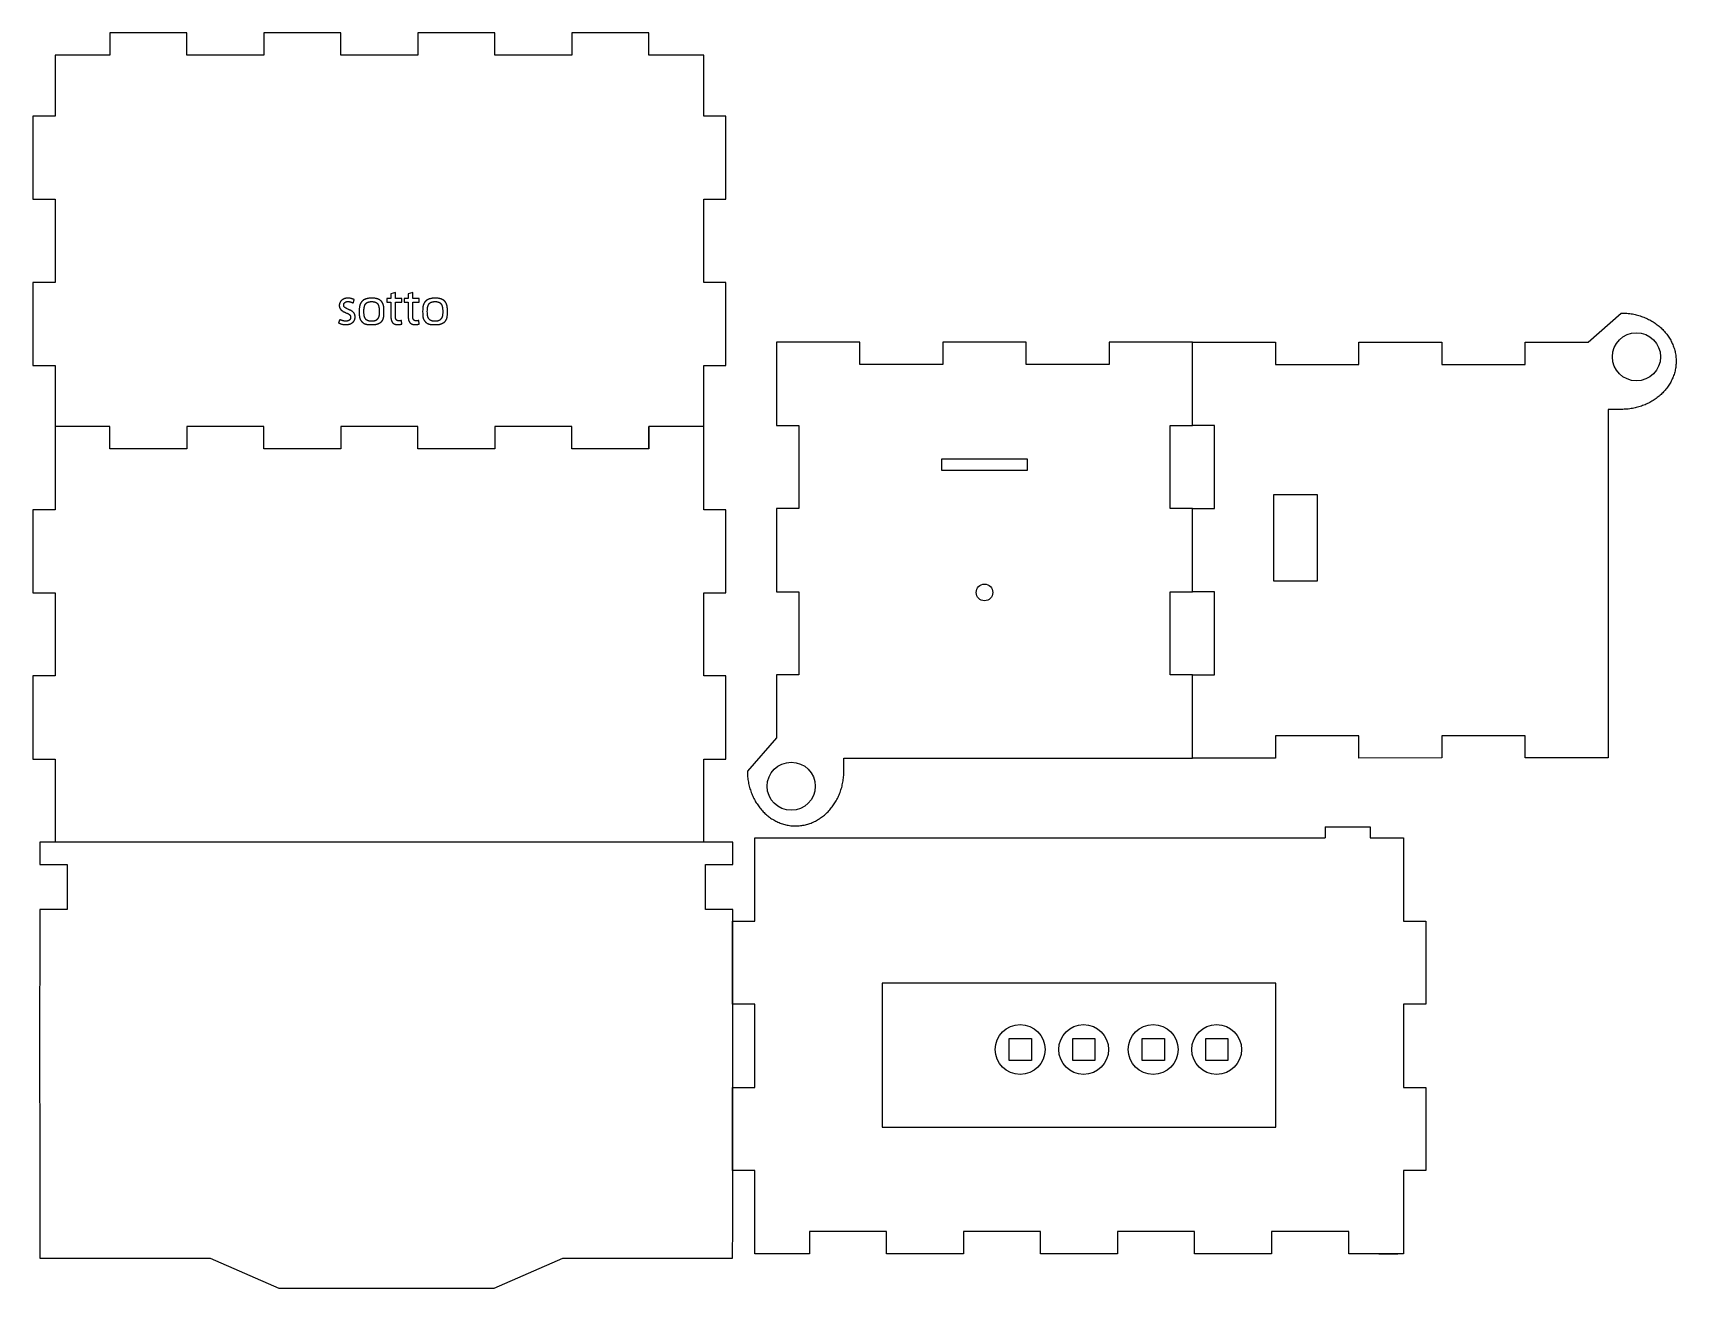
# Model space of a CAD drawing. Extents: x -44 to 253, y 98 to 325.
import ezdxf

# ---------------------------------------------------------------- set-up
doc = ezdxf.new("R2010")
doc.units = 0
for name, color, linetype in [('DEFAULT', 7, 'CONTINUOUS'), ('INCISIONE', 7, 'CONTINUOUS'), ('TAGLI', 236, 'CONTINUOUS')]:
    doc.layers.add(name, color=color, linetype=linetype)

msp = doc.modelspace()

# ---------------------------------------------------------------- linework, layer by layer
at = {"layer": 'DEFAULT'}
msp.add_lwpolyline([(109.39, 153.41), (109.39, 127.41), (180.39, 127.41), (180.39, 153.41)], close=True, dxfattribs=at)
at = {"layer": 'INCISIONE'}
for points in [[(11.32, 272.5), (11.35, 272.48), (11.38, 272.47), (11.42, 272.45), (11.45, 272.43), (11.48, 272.42), (11.52, 272.4), (11.59, 272.37), (11.66, 272.34), (11.74, 272.32), (11.82, 272.29), (11.9, 272.27), (11.98, 272.25), (12.07, 272.23), (12.15, 272.22), (12.24, 272.2), (12.33, 272.19), (12.42, 272.19), (12.51, 272.18), (12.61, 272.18), (12.71, 272.18), (12.8, 272.19), (12.85, 272.19), (12.9, 272.2), (12.94, 272.2), (12.99, 272.21), (13.03, 272.21), (13.08, 272.22), (13.12, 272.23), (13.16, 272.24), (13.2, 272.25), (13.24, 272.26), (13.28, 272.27), (13.32, 272.28), (13.36, 272.29), (13.4, 272.31), (13.44, 272.32), (13.47, 272.34), (13.51, 272.35), (13.55, 272.37), (13.58, 272.39), (13.61, 272.4), (13.65, 272.42), (13.68, 272.44), (13.71, 272.46), (13.74, 272.48), (13.77, 272.5), (13.8, 272.52), (13.83, 272.54), (13.86, 272.57), (13.88, 272.59), (13.91, 272.61), (13.94, 272.64), (13.96, 272.66), (13.98, 272.69), (14.01, 272.71), (14.03, 272.74), (14.05, 272.77), (14.07, 272.79), (14.09, 272.82), (14.11, 272.85), (14.13, 272.88), (14.15, 272.91), (14.16, 272.94), (14.18, 272.97), (14.19, 273), (14.21, 273.03), (14.22, 273.07), (14.23, 273.1), (14.24, 273.13), (14.25, 273.16), (14.26, 273.2), (14.27, 273.23), (14.28, 273.27), (14.29, 273.3), (14.29, 273.34), (14.3, 273.37), (14.3, 273.41), (14.3, 273.45), (14.31, 273.48), (14.31, 273.52), (14.31, 273.56), (14.31, 273.59), (14.31, 273.62), (14.3, 273.65), (14.3, 273.68), (14.3, 273.71), (14.3, 273.74), (14.29, 273.77), (14.29, 273.8), (14.28, 273.83), (14.28, 273.86), (14.27, 273.89), (14.26, 273.91), (14.26, 273.94), (14.25, 273.97), (14.24, 273.99), (14.23, 274.02), (14.22, 274.05), (14.21, 274.07), (14.2, 274.1), (14.19, 274.12), (14.18, 274.14), (14.16, 274.17), (14.15, 274.19), (14.13, 274.21), (14.12, 274.24), (14.11, 274.26), (14.09, 274.28), (14.07, 274.3), (14.06, 274.33), (14.04, 274.35), (14.02, 274.37), (14, 274.39), (13.98, 274.41), (13.96, 274.43), (13.94, 274.45), (13.92, 274.47), (13.9, 274.49), (13.88, 274.51), (13.86, 274.53), (13.83, 274.55), (13.81, 274.57), (13.78, 274.58), (13.73, 274.62), (13.68, 274.65), (13.63, 274.69), (13.57, 274.72), (13.51, 274.75), (13.45, 274.78), (13.38, 274.81), (13.32, 274.84), (13.25, 274.87), (13.18, 274.9), (13.11, 274.93), (12.9, 275.02), (12.81, 275.06), (12.72, 275.1), (12.68, 275.12), (12.64, 275.14), (12.61, 275.16), (12.57, 275.18), (12.54, 275.2), (12.51, 275.22), (12.5, 275.24), (12.48, 275.25), (12.47, 275.26), (12.46, 275.27), (12.44, 275.28), (12.43, 275.29), (12.42, 275.3), (12.41, 275.31), (12.39, 275.33), (12.38, 275.34), (12.37, 275.35), (12.36, 275.36), (12.35, 275.37), (12.34, 275.39), (12.34, 275.4), (12.33, 275.41), (12.32, 275.42), (12.31, 275.44), (12.31, 275.45), (12.3, 275.46), (12.29, 275.48), (12.29, 275.49), (12.28, 275.51), (12.28, 275.52), (12.27, 275.54), (12.27, 275.55), (12.26, 275.57), (12.26, 275.58), (12.26, 275.6), (12.26, 275.61), (12.25, 275.63), (12.25, 275.64), (12.25, 275.66), (12.25, 275.68), (12.25, 275.7), (12.25, 275.71), (12.25, 275.73), (12.25, 275.75), (12.25, 275.76), (12.25, 275.78), (12.25, 275.79), (12.26, 275.81), (12.26, 275.82), (12.26, 275.84), (12.26, 275.85), (12.27, 275.87), (12.27, 275.88), (12.28, 275.9), (12.28, 275.91), (12.29, 275.93), (12.29, 275.94), (12.3, 275.95), (12.3, 275.97), (12.31, 275.98), (12.32, 276), (12.32, 276.01), (12.33, 276.02), (12.34, 276.03), (12.35, 276.05), (12.36, 276.06), (12.37, 276.07), (12.38, 276.08), (12.39, 276.1), (12.4, 276.11), (12.41, 276.12), (12.42, 276.13), (12.43, 276.14), (12.44, 276.15), (12.45, 276.16), (12.47, 276.17), (12.48, 276.18), (12.49, 276.19), (12.51, 276.2), (12.52, 276.21), (12.53, 276.22), (12.55, 276.23), (12.56, 276.24), (12.58, 276.25), (12.6, 276.25), (12.61, 276.26), (12.63, 276.27), (12.64, 276.27), (12.66, 276.28), (12.68, 276.29), (12.7, 276.29), (12.71, 276.3), (12.73, 276.3), (12.75, 276.31), (12.77, 276.31), (12.79, 276.32), (12.81, 276.32), (12.83, 276.32), (12.85, 276.33), (12.87, 276.33), (12.89, 276.33), (12.91, 276.33), (12.94, 276.34), (12.96, 276.34), (12.98, 276.34), (13, 276.34), (13.04, 276.34), (13.08, 276.34), (13.12, 276.33), (13.16, 276.33), (13.2, 276.33), (13.23, 276.32), (13.27, 276.32), (13.3, 276.31), (13.34, 276.3), (13.37, 276.3), (13.41, 276.29), (13.44, 276.28), (13.47, 276.27), (13.5, 276.26), (13.53, 276.25), (13.56, 276.24), (13.62, 276.22), (13.68, 276.2), (13.73, 276.18), (13.78, 276.15), (13.82, 276.13), (13.86, 276.11), (13.9, 276.08), (13.94, 276.06), (14.14, 276.67), (14.11, 276.68), (14.09, 276.7), (14.06, 276.71), (14.04, 276.73), (14.01, 276.74), (13.98, 276.75), (13.95, 276.77), (13.92, 276.78), (13.89, 276.79), (13.86, 276.8), (13.83, 276.82), (13.8, 276.83), (13.73, 276.85), (13.66, 276.87), (13.59, 276.89), (13.51, 276.9), (13.44, 276.92), (13.36, 276.93), (13.28, 276.94), (13.19, 276.95), (13.11, 276.95), (13.02, 276.95), (12.98, 276.95), (12.93, 276.95), (12.89, 276.95), (12.84, 276.94), (12.8, 276.94), (12.76, 276.94), (12.72, 276.93), (12.68, 276.92), (12.64, 276.92), (12.59, 276.91), (12.56, 276.9), (12.52, 276.89), (12.48, 276.88), (12.44, 276.87), (12.4, 276.86), (12.37, 276.84), (12.33, 276.83), (12.29, 276.82), (12.26, 276.8), (12.23, 276.79), (12.19, 276.77), (12.16, 276.76), (12.13, 276.74), (12.1, 276.72), (12.07, 276.7), (12.04, 276.68), (12.01, 276.66), (11.98, 276.64), (11.95, 276.62), (11.92, 276.6), (11.9, 276.58), (11.87, 276.56), (11.84, 276.53), (11.82, 276.51), (11.8, 276.49), (11.77, 276.46), (11.75, 276.44), (11.73, 276.41), (11.71, 276.38), (11.69, 276.36), (11.67, 276.33), (11.65, 276.3), (11.63, 276.28), (11.62, 276.25), (11.6, 276.22), (11.58, 276.19), (11.57, 276.16), (11.56, 276.13), (11.54, 276.1), (11.53, 276.07), (11.52, 276.04), (11.51, 276.01), (11.5, 275.98), (11.49, 275.94), (11.48, 275.91), (11.47, 275.88), (11.47, 275.85), (11.46, 275.81), (11.46, 275.78), (11.45, 275.75), (11.45, 275.71), (11.45, 275.68), (11.45, 275.64), (11.45, 275.61), (11.45, 275.58), (11.45, 275.56), (11.45, 275.53), (11.45, 275.51), (11.45, 275.48), (11.46, 275.46), (11.46, 275.43), (11.46, 275.41), (11.47, 275.38), (11.47, 275.36), (11.48, 275.34), (11.49, 275.31), (11.49, 275.29), (11.5, 275.27), (11.51, 275.24), (11.52, 275.22), (11.53, 275.2), (11.54, 275.17), (11.55, 275.15), (11.56, 275.13), (11.57, 275.11), (11.59, 275.08), (11.6, 275.06), (11.61, 275.04), (11.63, 275.02), (11.64, 275), (11.66, 274.97), (11.67, 274.95), (11.69, 274.93), (11.71, 274.91), (11.72, 274.89), (11.74, 274.87), (11.76, 274.85), (11.78, 274.83), (11.8, 274.81), (11.82, 274.79), (11.84, 274.77), (11.87, 274.75), (11.89, 274.73), (11.91, 274.71), (11.96, 274.68), (12.01, 274.64), (12.07, 274.6), (12.12, 274.57), (12.18, 274.53), (12.24, 274.5), (12.31, 274.47), (12.37, 274.44), (12.44, 274.4), (12.51, 274.37), (12.59, 274.34), (12.66, 274.32), (12.77, 274.27), (12.87, 274.23), (12.92, 274.21), (12.97, 274.19), (13.01, 274.17), (13.05, 274.15), (13.09, 274.12), (13.13, 274.1), (13.16, 274.08), (13.2, 274.06), (13.21, 274.05), (13.23, 274.03), (13.24, 274.02), (13.26, 274.01), (13.27, 274), (13.28, 273.99), (13.3, 273.98), (13.31, 273.96), (13.32, 273.95), (13.34, 273.94), (13.35, 273.93), (13.36, 273.91), (13.37, 273.9), (13.38, 273.89), (13.39, 273.87), (13.4, 273.86), (13.41, 273.85), (13.42, 273.83), (13.42, 273.82), (13.43, 273.81), (13.44, 273.79), (13.45, 273.78), (13.45, 273.76), (13.46, 273.75), (13.46, 273.73), (13.47, 273.72), (13.47, 273.7), (13.48, 273.69), (13.48, 273.67), (13.49, 273.66), (13.49, 273.64), (13.49, 273.62), (13.5, 273.61), (13.5, 273.59), (13.5, 273.57), (13.5, 273.56), (13.5, 273.54), (13.5, 273.52), (13.5, 273.5), (13.5, 273.48), (13.5, 273.47), (13.5, 273.45), (13.5, 273.43), (13.5, 273.41), (13.5, 273.4), (13.5, 273.38), (13.49, 273.36), (13.49, 273.34), (13.49, 273.33), (13.48, 273.31), (13.48, 273.29), (13.47, 273.28), (13.47, 273.26), (13.46, 273.25), (13.46, 273.23), (13.45, 273.21), (13.44, 273.2), (13.44, 273.18), (13.43, 273.17), (13.42, 273.15), (13.41, 273.14), (13.4, 273.13), (13.39, 273.11), (13.38, 273.1), (13.37, 273.09), (13.36, 273.07), (13.35, 273.06), (13.34, 273.05), (13.33, 273.03), (13.32, 273.02), (13.3, 273.01), (13.29, 273), (13.27, 272.99), (13.26, 272.98), (13.25, 272.97), (13.23, 272.96), (13.22, 272.95), (13.2, 272.94), (13.18, 272.93), (13.17, 272.92), (13.15, 272.91), (13.13, 272.9), (13.11, 272.89), (13.09, 272.88), (13.07, 272.88), (13.06, 272.87), (13.04, 272.86), (13.01, 272.86), (12.99, 272.85), (12.97, 272.84), (12.95, 272.84), (12.93, 272.83), (12.91, 272.83), (12.88, 272.82), (12.86, 272.82), (12.83, 272.82), (12.81, 272.81), (12.79, 272.81), (12.73, 272.81), (12.68, 272.8), (12.63, 272.8), (12.59, 272.8), (12.55, 272.81), (12.51, 272.81), (12.47, 272.81), (12.43, 272.82), (12.39, 272.82), (12.35, 272.83), (12.31, 272.83), (12.28, 272.84), (12.24, 272.85), (12.16, 272.87), (12.09, 272.89), (12.01, 272.91), (11.94, 272.93), (11.87, 272.96), (11.81, 272.98), (11.74, 273.01), (11.68, 273.04), (11.62, 273.07), (11.57, 273.1), (11.52, 273.13)], [(17.31, 276.95), (17.2, 276.95), (17.08, 276.95), (16.98, 276.94), (16.87, 276.93), (16.78, 276.92), (16.68, 276.91), (16.59, 276.89), (16.5, 276.87), (16.42, 276.85), (16.34, 276.83), (16.26, 276.81), (16.22, 276.8), (16.19, 276.78), (16.15, 276.77), (16.12, 276.76), (16.09, 276.74), (16.05, 276.73), (16.02, 276.71), (15.99, 276.7), (15.96, 276.68), (15.93, 276.67), (15.9, 276.65), (15.87, 276.63), (15.84, 276.62), (15.82, 276.6), (15.79, 276.58), (15.76, 276.56), (15.74, 276.55), (15.71, 276.53), (15.69, 276.51), (15.67, 276.49), (15.65, 276.47), (15.62, 276.45), (15.6, 276.43), (15.58, 276.41), (15.56, 276.39), (15.54, 276.37), (15.52, 276.35), (15.5, 276.33), (15.49, 276.31), (15.47, 276.29), (15.45, 276.27), (15.44, 276.24), (15.4, 276.2), (15.38, 276.16), (15.35, 276.11), (15.32, 276.07), (15.3, 276.02), (15.27, 275.98), (15.25, 275.93), (15.23, 275.89), (15.21, 275.84), (15.2, 275.8), (15.18, 275.75), (15.16, 275.71), (15.15, 275.66), (15.14, 275.62), (15.13, 275.57), (15.12, 275.52), (15.11, 275.48), (15.1, 275.43), (15.09, 275.38), (15.08, 275.29), (15.07, 275.2), (15.06, 275.1), (15.05, 275.01), (15.05, 274.92), (15.04, 274.55), (15.05, 274.18), (15.05, 274), (15.06, 273.91), (15.06, 273.82), (15.07, 273.74), (15.08, 273.65), (15.1, 273.57), (15.1, 273.53), (15.11, 273.49), (15.12, 273.45), (15.13, 273.41), (15.14, 273.37), (15.15, 273.33), (15.16, 273.29), (15.18, 273.25), (15.19, 273.21), (15.21, 273.18), (15.22, 273.14), (15.24, 273.1), (15.25, 273.07), (15.27, 273.03), (15.29, 273), (15.31, 272.97), (15.33, 272.93), (15.35, 272.9), (15.38, 272.87), (15.4, 272.84), (15.42, 272.81), (15.45, 272.78), (15.47, 272.75), (15.5, 272.72), (15.52, 272.69), (15.55, 272.66), (15.58, 272.64), (15.61, 272.61), (15.64, 272.59), (15.67, 272.56), (15.7, 272.54), (15.73, 272.52), (15.76, 272.49), (15.79, 272.47), (15.82, 272.45), (15.85, 272.43), (15.88, 272.41), (15.92, 272.4), (15.95, 272.38), (15.98, 272.36), (16.02, 272.35), (16.05, 272.33), (16.09, 272.32), (16.12, 272.31), (16.16, 272.29), (16.19, 272.28), (16.23, 272.27), (16.26, 272.26), (16.3, 272.25), (16.33, 272.24), (16.37, 272.24), (16.41, 272.23), (16.48, 272.22), (16.55, 272.21), (16.62, 272.2), (16.7, 272.19), (16.77, 272.19), (16.92, 272.18), (17.21, 272.18), (17.5, 272.18), (17.64, 272.19), (17.71, 272.19), (17.78, 272.2), (17.85, 272.2), (17.92, 272.21), (17.99, 272.22), (18.06, 272.23), (18.13, 272.25), (18.2, 272.26), (18.27, 272.28), (18.35, 272.3), (18.38, 272.32), (18.42, 272.33), (18.45, 272.34), (18.49, 272.36), (18.52, 272.37), (18.56, 272.39), (18.59, 272.4), (18.63, 272.42), (18.66, 272.44), (18.7, 272.46), (18.73, 272.48), (18.77, 272.5), (18.8, 272.52), (18.83, 272.54), (18.87, 272.56), (18.9, 272.58), (18.93, 272.61), (18.96, 272.63), (18.99, 272.66), (19.02, 272.69), (19.05, 272.71), (19.08, 272.74), (19.11, 272.77), (19.13, 272.8), (19.16, 272.83), (19.19, 272.87), (19.21, 272.9), (19.23, 272.93), (19.26, 272.97), (19.28, 273), (19.3, 273.04), (19.32, 273.08), (19.33, 273.11), (19.35, 273.15), (19.37, 273.19), (19.38, 273.24), (19.39, 273.28), (19.41, 273.32), (19.42, 273.36), (19.43, 273.41), (19.44, 273.45), (19.45, 273.5), (19.46, 273.54), (19.46, 273.59), (19.48, 273.68), (19.49, 273.78), (19.5, 273.87), (19.5, 273.97), (19.51, 274.17), (19.51, 274.56), (19.51, 274.93), (19.51, 275.03), (19.5, 275.12), (19.49, 275.21), (19.48, 275.3), (19.47, 275.39), (19.46, 275.48), (19.45, 275.52), (19.44, 275.56), (19.43, 275.61), (19.42, 275.65), (19.41, 275.7), (19.39, 275.74), (19.38, 275.78), (19.36, 275.83), (19.35, 275.87), (19.33, 275.92), (19.31, 275.96), (19.29, 276), (19.27, 276.05), (19.25, 276.09), (19.22, 276.14), (19.2, 276.18), (19.17, 276.22), (19.15, 276.24), (19.14, 276.27), (19.12, 276.29), (19.11, 276.31), (19.09, 276.33), (19.07, 276.35), (19.05, 276.37), (19.04, 276.39), (19.02, 276.41), (19, 276.43), (18.98, 276.45), (18.96, 276.47), (18.94, 276.49), (18.91, 276.51), (18.89, 276.53), (18.87, 276.55), (18.84, 276.57), (18.82, 276.58), (18.79, 276.6), (18.77, 276.62), (18.74, 276.64), (18.71, 276.65), (18.68, 276.67), (18.65, 276.69), (18.62, 276.7), (18.59, 276.72), (18.56, 276.73), (18.52, 276.75), (18.49, 276.76), (18.46, 276.78), (18.42, 276.79), (18.38, 276.8), (18.35, 276.81), (18.31, 276.83), (18.27, 276.84), (18.23, 276.85), (18.14, 276.87), (18.06, 276.89), (17.96, 276.9), (17.87, 276.92), (17.76, 276.93), (17.66, 276.94), (17.55, 276.95), (17.43, 276.95)], [(17.29, 276.33), (17.38, 276.33), (17.47, 276.32), (17.51, 276.32), (17.55, 276.32), (17.59, 276.31), (17.63, 276.31), (17.66, 276.3), (17.7, 276.29), (17.73, 276.29), (17.77, 276.28), (17.8, 276.27), (17.83, 276.26), (17.86, 276.25), (17.89, 276.25), (17.92, 276.24), (17.95, 276.23), (17.98, 276.21), (18, 276.2), (18.03, 276.19), (18.05, 276.18), (18.08, 276.17), (18.1, 276.15), (18.12, 276.14), (18.15, 276.13), (18.17, 276.11), (18.19, 276.1), (18.21, 276.08), (18.23, 276.07), (18.24, 276.05), (18.26, 276.04), (18.28, 276.02), (18.29, 276.01), (18.31, 275.99), (18.32, 275.97), (18.34, 275.96), (18.35, 275.94), (18.37, 275.92), (18.38, 275.9), (18.39, 275.89), (18.4, 275.87), (18.41, 275.85), (18.43, 275.83), (18.44, 275.81), (18.45, 275.8), (18.45, 275.78), (18.46, 275.76), (18.47, 275.74), (18.48, 275.72), (18.5, 275.69), (18.51, 275.65), (18.52, 275.61), (18.54, 275.58), (18.55, 275.54), (18.57, 275.47), (18.58, 275.4), (18.6, 275.33), (18.61, 275.27), (18.62, 275.21), (18.63, 275.15), (18.64, 275.09), (18.65, 275.03), (18.65, 274.98), (18.66, 274.87), (18.66, 274.76), (18.66, 274.54), (18.66, 274.31), (18.66, 274.19), (18.65, 274.07), (18.64, 274.01), (18.64, 273.95), (18.63, 273.89), (18.62, 273.83), (18.61, 273.77), (18.6, 273.74), (18.6, 273.71), (18.59, 273.68), (18.58, 273.65), (18.57, 273.63), (18.56, 273.6), (18.55, 273.57), (18.54, 273.54), (18.53, 273.52), (18.52, 273.49), (18.51, 273.46), (18.5, 273.44), (18.48, 273.41), (18.47, 273.39), (18.46, 273.36), (18.44, 273.34), (18.43, 273.31), (18.41, 273.29), (18.4, 273.27), (18.38, 273.24), (18.37, 273.22), (18.35, 273.2), (18.33, 273.18), (18.31, 273.16), (18.3, 273.14), (18.28, 273.12), (18.26, 273.1), (18.24, 273.08), (18.22, 273.06), (18.2, 273.04), (18.18, 273.03), (18.16, 273.01), (18.14, 273), (18.12, 272.98), (18.1, 272.97), (18.08, 272.95), (18.06, 272.94), (18.03, 272.93), (18.01, 272.92), (17.99, 272.91), (17.97, 272.9), (17.95, 272.89), (17.92, 272.88), (17.9, 272.87), (17.88, 272.86), (17.85, 272.86), (17.83, 272.85), (17.81, 272.84), (17.78, 272.84), (17.76, 272.83), (17.74, 272.83), (17.71, 272.83), (17.67, 272.82), (17.62, 272.81), (17.57, 272.81), (17.52, 272.81), (17.47, 272.81), (17.27, 272.8), (17.07, 272.81), (17.02, 272.81), (16.97, 272.81), (16.92, 272.81), (16.87, 272.82), (16.82, 272.83), (16.8, 272.83), (16.78, 272.83), (16.75, 272.84), (16.73, 272.84), (16.7, 272.85), (16.68, 272.86), (16.66, 272.86), (16.64, 272.87), (16.61, 272.88), (16.59, 272.89), (16.57, 272.9), (16.55, 272.91), (16.52, 272.92), (16.5, 272.93), (16.48, 272.94), (16.46, 272.96), (16.44, 272.97), (16.42, 272.98), (16.4, 273), (16.38, 273.01), (16.36, 273.03), (16.34, 273.05), (16.32, 273.06), (16.3, 273.08), (16.28, 273.1), (16.26, 273.12), (16.25, 273.14), (16.23, 273.16), (16.21, 273.18), (16.19, 273.2), (16.18, 273.22), (16.16, 273.25), (16.15, 273.27), (16.13, 273.29), (16.12, 273.32), (16.1, 273.34), (16.09, 273.37), (16.08, 273.39), (16.06, 273.42), (16.05, 273.44), (16.04, 273.47), (16.03, 273.49), (16.02, 273.52), (16.01, 273.55), (16, 273.57), (15.99, 273.6), (15.98, 273.63), (15.97, 273.66), (15.96, 273.68), (15.96, 273.71), (15.95, 273.77), (15.93, 273.83), (15.93, 273.89), (15.92, 273.94), (15.91, 274), (15.91, 274.06), (15.9, 274.18), (15.9, 274.3), (15.89, 274.54), (15.9, 274.77), (15.9, 274.88), (15.9, 274.94), (15.91, 275), (15.91, 275.06), (15.92, 275.12), (15.93, 275.18), (15.94, 275.24), (15.95, 275.3), (15.97, 275.37), (15.98, 275.44), (16, 275.5), (16.02, 275.57), (16.03, 275.61), (16.05, 275.65), (16.06, 275.68), (16.08, 275.72), (16.09, 275.75), (16.1, 275.77), (16.11, 275.79), (16.12, 275.81), (16.13, 275.82), (16.14, 275.84), (16.15, 275.86), (16.16, 275.88), (16.17, 275.89), (16.19, 275.91), (16.2, 275.93), (16.21, 275.94), (16.23, 275.96), (16.24, 275.98), (16.26, 275.99), (16.27, 276.01), (16.29, 276.02), (16.3, 276.04), (16.32, 276.05), (16.34, 276.07), (16.36, 276.08), (16.38, 276.1), (16.4, 276.11), (16.42, 276.13), (16.44, 276.14), (16.46, 276.15), (16.48, 276.16), (16.51, 276.18), (16.53, 276.19), (16.56, 276.2), (16.58, 276.21), (16.61, 276.22), (16.64, 276.23), (16.67, 276.24), (16.7, 276.25), (16.73, 276.26), (16.76, 276.27), (16.79, 276.28), (16.82, 276.28), (16.85, 276.29), (16.89, 276.3), (16.93, 276.3), (16.96, 276.31), (17, 276.31), (17.04, 276.32), (17.12, 276.32), (17.2, 276.33)], [(20.75, 277.71), (20.75, 276.86), (20.04, 276.86), (20.04, 276.22), (20.75, 276.22), (20.75, 273.73), (20.75, 273.63), (20.75, 273.53), (20.76, 273.44), (20.77, 273.35), (20.78, 273.26), (20.78, 273.22), (20.79, 273.18), (20.8, 273.14), (20.81, 273.1), (20.82, 273.06), (20.83, 273.02), (20.84, 272.99), (20.85, 272.95), (20.86, 272.91), (20.87, 272.88), (20.88, 272.85), (20.9, 272.81), (20.91, 272.78), (20.93, 272.75), (20.94, 272.72), (20.96, 272.69), (20.97, 272.66), (20.99, 272.63), (21.01, 272.61), (21.03, 272.58), (21.04, 272.57), (21.05, 272.55), (21.06, 272.54), (21.07, 272.53), (21.09, 272.51), (21.11, 272.49), (21.13, 272.47), (21.15, 272.45), (21.17, 272.43), (21.19, 272.42), (21.22, 272.4), (21.24, 272.38), (21.26, 272.37), (21.29, 272.35), (21.31, 272.34), (21.34, 272.32), (21.37, 272.31), (21.39, 272.3), (21.42, 272.29), (21.45, 272.27), (21.48, 272.26), (21.51, 272.25), (21.54, 272.24), (21.57, 272.23), (21.6, 272.23), (21.63, 272.22), (21.66, 272.21), (21.69, 272.2), (21.73, 272.2), (21.76, 272.19), (21.79, 272.19), (21.83, 272.19), (21.86, 272.18), (21.9, 272.18), (21.93, 272.18), (21.97, 272.18), (22.03, 272.18), (22.09, 272.18), (22.14, 272.19), (22.2, 272.19), (22.25, 272.2), (22.3, 272.2), (22.35, 272.21), (22.4, 272.22), (22.44, 272.22), (22.49, 272.23), (22.53, 272.24), (22.57, 272.25), (22.61, 272.26), (22.64, 272.27), (22.67, 272.28), (22.71, 272.29), (22.67, 272.93), (22.64, 272.92), (22.62, 272.91), (22.6, 272.91), (22.57, 272.9), (22.55, 272.9), (22.52, 272.89), (22.49, 272.89), (22.47, 272.88), (22.44, 272.88), (22.41, 272.88), (22.34, 272.87), (22.27, 272.87), (22.19, 272.87), (22.16, 272.87), (22.14, 272.87), (22.12, 272.87), (22.1, 272.87), (22.08, 272.88), (22.06, 272.88), (22.04, 272.88), (22.03, 272.89), (22.01, 272.89), (21.99, 272.89), (21.97, 272.9), (21.96, 272.9), (21.94, 272.91), (21.92, 272.92), (21.91, 272.92), (21.89, 272.93), (21.88, 272.94), (21.86, 272.94), (21.86, 272.95), (21.85, 272.95), (21.84, 272.96), (21.84, 272.96), (21.83, 272.97), (21.82, 272.97), (21.82, 272.98), (21.81, 272.98), (21.8, 272.99), (21.8, 272.99), (21.79, 273), (21.78, 273), (21.77, 273.01), (21.76, 273.02), (21.75, 273.04), (21.74, 273.05), (21.73, 273.06), (21.72, 273.07), (21.71, 273.09), (21.7, 273.1), (21.69, 273.12), (21.68, 273.13), (21.67, 273.15), (21.67, 273.16), (21.66, 273.18), (21.65, 273.19), (21.64, 273.21), (21.64, 273.23), (21.63, 273.25), (21.62, 273.26), (21.62, 273.28), (21.61, 273.3), (21.61, 273.32), (21.6, 273.34), (21.6, 273.36), (21.59, 273.38), (21.59, 273.42), (21.58, 273.47), (21.57, 273.51), (21.57, 273.56), (21.57, 273.61), (21.56, 273.65), (21.56, 273.71), (21.56, 273.76), (21.56, 276.22), (22.75, 276.22), (22.75, 276.86), (21.56, 276.86), (21.56, 277.95)], [(23.88, 277.71), (23.88, 276.86), (23.17, 276.86), (23.17, 276.22), (23.88, 276.22), (23.88, 273.73), (23.88, 273.63), (23.88, 273.53), (23.89, 273.44), (23.89, 273.35), (23.91, 273.26), (23.91, 273.22), (23.92, 273.18), (23.93, 273.14), (23.93, 273.1), (23.94, 273.06), (23.95, 273.02), (23.96, 272.99), (23.97, 272.95), (23.98, 272.91), (24, 272.88), (24.01, 272.85), (24.02, 272.81), (24.04, 272.78), (24.05, 272.75), (24.07, 272.72), (24.08, 272.69), (24.1, 272.66), (24.12, 272.63), (24.14, 272.61), (24.16, 272.58), (24.17, 272.57), (24.18, 272.55), (24.19, 272.54), (24.2, 272.53), (24.22, 272.51), (24.24, 272.49), (24.26, 272.47), (24.28, 272.45), (24.3, 272.43), (24.32, 272.42), (24.34, 272.4), (24.37, 272.38), (24.39, 272.37), (24.42, 272.35), (24.44, 272.34), (24.47, 272.32), (24.49, 272.31), (24.52, 272.3), (24.55, 272.29), (24.58, 272.27), (24.6, 272.26), (24.63, 272.25), (24.66, 272.24), (24.69, 272.23), (24.72, 272.23), (24.76, 272.22), (24.79, 272.21), (24.82, 272.2), (24.85, 272.2), (24.89, 272.19), (24.92, 272.19), (24.95, 272.19), (24.99, 272.18), (25.02, 272.18), (25.06, 272.18), (25.1, 272.18), (25.15, 272.18), (25.21, 272.18), (25.27, 272.19), (25.32, 272.19), (25.38, 272.2), (25.43, 272.2), (25.48, 272.21), (25.52, 272.22), (25.57, 272.22), (25.61, 272.23), (25.65, 272.24), (25.69, 272.25), (25.73, 272.26), (25.77, 272.27), (25.8, 272.28), (25.83, 272.29), (25.79, 272.93), (25.77, 272.92), (25.75, 272.91), (25.72, 272.91), (25.7, 272.9), (25.67, 272.9), (25.65, 272.89), (25.62, 272.89), (25.59, 272.88), (25.56, 272.88), (25.53, 272.88), (25.47, 272.87), (25.39, 272.87), (25.31, 272.87), (25.29, 272.87), (25.27, 272.87), (25.25, 272.87), (25.23, 272.87), (25.21, 272.88), (25.19, 272.88), (25.17, 272.88), (25.15, 272.89), (25.13, 272.89), (25.12, 272.89), (25.1, 272.9), (25.08, 272.9), (25.07, 272.91), (25.05, 272.92), (25.03, 272.92), (25.02, 272.93), (25, 272.94), (24.99, 272.94), (24.98, 272.95), (24.98, 272.95), (24.97, 272.96), (24.96, 272.96), (24.96, 272.97), (24.95, 272.97), (24.94, 272.98), (24.94, 272.98), (24.93, 272.99), (24.92, 272.99), (24.92, 273), (24.91, 273), (24.9, 273.01), (24.89, 273.02), (24.88, 273.04), (24.87, 273.05), (24.86, 273.06), (24.85, 273.07), (24.84, 273.09), (24.83, 273.1), (24.82, 273.12), (24.81, 273.13), (24.8, 273.15), (24.79, 273.16), (24.79, 273.18), (24.78, 273.19), (24.77, 273.21), (24.76, 273.23), (24.76, 273.25), (24.75, 273.26), (24.75, 273.28), (24.74, 273.3), (24.74, 273.32), (24.73, 273.34), (24.73, 273.36), (24.72, 273.38), (24.71, 273.42), (24.71, 273.47), (24.7, 273.51), (24.7, 273.56), (24.69, 273.61), (24.69, 273.65), (24.69, 273.71), (24.69, 273.76), (24.69, 276.22), (25.88, 276.22), (25.88, 276.86), (24.69, 276.86), (24.69, 277.95)], [(28.75, 276.95), (28.64, 276.95), (28.52, 276.95), (28.42, 276.94), (28.31, 276.93), (28.21, 276.92), (28.12, 276.91), (28.03, 276.89), (27.94, 276.87), (27.86, 276.85), (27.78, 276.83), (27.7, 276.81), (27.66, 276.8), (27.63, 276.78), (27.59, 276.77), (27.56, 276.76), (27.52, 276.74), (27.49, 276.73), (27.46, 276.71), (27.43, 276.7), (27.4, 276.68), (27.37, 276.67), (27.34, 276.65), (27.31, 276.63), (27.28, 276.62), (27.25, 276.6), (27.23, 276.58), (27.2, 276.56), (27.18, 276.55), (27.15, 276.53), (27.13, 276.51), (27.11, 276.49), (27.08, 276.47), (27.06, 276.45), (27.04, 276.43), (27.02, 276.41), (27, 276.39), (26.98, 276.37), (26.96, 276.35), (26.94, 276.33), (26.93, 276.31), (26.91, 276.29), (26.89, 276.27), (26.88, 276.24), (26.84, 276.2), (26.81, 276.16), (26.79, 276.11), (26.76, 276.07), (26.74, 276.02), (26.71, 275.98), (26.69, 275.93), (26.67, 275.89), (26.65, 275.84), (26.64, 275.8), (26.62, 275.75), (26.6, 275.71), (26.59, 275.66), (26.58, 275.62), (26.57, 275.57), (26.56, 275.52), (26.55, 275.48), (26.54, 275.43), (26.53, 275.38), (26.52, 275.29), (26.5, 275.2), (26.5, 275.1), (26.49, 275.01), (26.49, 274.92), (26.48, 274.55), (26.49, 274.18), (26.49, 274), (26.5, 273.91), (26.5, 273.82), (26.51, 273.74), (26.52, 273.65), (26.54, 273.57), (26.54, 273.53), (26.55, 273.49), (26.56, 273.45), (26.57, 273.41), (26.58, 273.37), (26.59, 273.33), (26.6, 273.29), (26.62, 273.25), (26.63, 273.21), (26.64, 273.18), (26.66, 273.14), (26.68, 273.1), (26.69, 273.07), (26.71, 273.03), (26.73, 273), (26.75, 272.97), (26.77, 272.93), (26.79, 272.9), (26.82, 272.87), (26.84, 272.84), (26.86, 272.81), (26.89, 272.78), (26.91, 272.75), (26.94, 272.72), (26.96, 272.69), (26.99, 272.66), (27.02, 272.64), (27.05, 272.61), (27.08, 272.59), (27.11, 272.56), (27.13, 272.54), (27.17, 272.52), (27.2, 272.49), (27.23, 272.47), (27.26, 272.45), (27.29, 272.43), (27.32, 272.41), (27.36, 272.4), (27.39, 272.38), (27.42, 272.36), (27.46, 272.35), (27.49, 272.33), (27.53, 272.32), (27.56, 272.31), (27.6, 272.29), (27.63, 272.28), (27.67, 272.27), (27.7, 272.26), (27.74, 272.25), (27.77, 272.24), (27.81, 272.24), (27.84, 272.23), (27.92, 272.22), (27.99, 272.21), (28.06, 272.2), (28.14, 272.19), (28.21, 272.19), (28.36, 272.18), (28.65, 272.18), (28.94, 272.18), (29.08, 272.19), (29.15, 272.19), (29.22, 272.2), (29.29, 272.2), (29.36, 272.21), (29.43, 272.22), (29.5, 272.23), (29.57, 272.25), (29.64, 272.26), (29.71, 272.28), (29.79, 272.3), (29.82, 272.32), (29.86, 272.33), (29.89, 272.34), (29.93, 272.36), (29.96, 272.37), (30, 272.39), (30.03, 272.4), (30.07, 272.42), (30.1, 272.44), (30.14, 272.46), (30.17, 272.48), (30.21, 272.5), (30.24, 272.52), (30.27, 272.54), (30.31, 272.56), (30.34, 272.58), (30.37, 272.61), (30.4, 272.63), (30.43, 272.66), (30.46, 272.69), (30.49, 272.71), (30.52, 272.74), (30.55, 272.77), (30.57, 272.8), (30.6, 272.83), (30.62, 272.87), (30.65, 272.9), (30.67, 272.93), (30.69, 272.97), (30.72, 273), (30.74, 273.04), (30.75, 273.08), (30.77, 273.11), (30.79, 273.15), (30.81, 273.19), (30.82, 273.24), (30.83, 273.28), (30.85, 273.32), (30.86, 273.36), (30.87, 273.41), (30.88, 273.45), (30.89, 273.5), (30.9, 273.54), (30.9, 273.59), (30.92, 273.68), (30.93, 273.78), (30.94, 273.87), (30.94, 273.97), (30.95, 274.17), (30.95, 274.56), (30.95, 274.93), (30.94, 275.03), (30.94, 275.12), (30.93, 275.21), (30.92, 275.3), (30.91, 275.39), (30.9, 275.48), (30.89, 275.52), (30.88, 275.56), (30.87, 275.61), (30.86, 275.65), (30.85, 275.7), (30.83, 275.74), (30.82, 275.78), (30.8, 275.83), (30.79, 275.87), (30.77, 275.92), (30.75, 275.96), (30.73, 276), (30.71, 276.05), (30.69, 276.09), (30.66, 276.14), (30.63, 276.18), (30.61, 276.22), (30.59, 276.24), (30.58, 276.27), (30.56, 276.29), (30.55, 276.31), (30.53, 276.33), (30.51, 276.35), (30.49, 276.37), (30.48, 276.39), (30.46, 276.41), (30.44, 276.43), (30.42, 276.45), (30.4, 276.47), (30.37, 276.49), (30.35, 276.51), (30.33, 276.53), (30.31, 276.55), (30.28, 276.57), (30.26, 276.58), (30.23, 276.6), (30.2, 276.62), (30.18, 276.64), (30.15, 276.65), (30.12, 276.67), (30.09, 276.69), (30.06, 276.7), (30.03, 276.72), (30, 276.73), (29.96, 276.75), (29.93, 276.76), (29.9, 276.78), (29.86, 276.79), (29.82, 276.8), (29.79, 276.81), (29.75, 276.83), (29.71, 276.84), (29.67, 276.85), (29.58, 276.87), (29.49, 276.89), (29.4, 276.9), (29.3, 276.92), (29.2, 276.93), (29.1, 276.94), (28.99, 276.95), (28.87, 276.95)], [(28.73, 276.33), (28.82, 276.33), (28.91, 276.32), (28.95, 276.32), (28.99, 276.32), (29.03, 276.31), (29.06, 276.31), (29.1, 276.3), (29.14, 276.29), (29.17, 276.29), (29.21, 276.28), (29.24, 276.27), (29.27, 276.26), (29.3, 276.25), (29.33, 276.25), (29.36, 276.24), (29.39, 276.23), (29.42, 276.21), (29.44, 276.2), (29.47, 276.19), (29.49, 276.18), (29.52, 276.17), (29.54, 276.15), (29.56, 276.14), (29.58, 276.13), (29.61, 276.11), (29.63, 276.1), (29.65, 276.08), (29.66, 276.07), (29.68, 276.05), (29.7, 276.04), (29.72, 276.02), (29.73, 276.01), (29.75, 275.99), (29.76, 275.97), (29.78, 275.96), (29.79, 275.94), (29.81, 275.92), (29.82, 275.9), (29.83, 275.89), (29.84, 275.87), (29.85, 275.85), (29.86, 275.83), (29.87, 275.81), (29.88, 275.8), (29.89, 275.78), (29.9, 275.76), (29.91, 275.74), (29.92, 275.72), (29.94, 275.69), (29.95, 275.65), (29.96, 275.61), (29.97, 275.58), (29.99, 275.54), (30, 275.47), (30.02, 275.4), (30.04, 275.33), (30.05, 275.27), (30.06, 275.21), (30.07, 275.15), (30.08, 275.09), (30.08, 275.03), (30.09, 274.98), (30.1, 274.87), (30.1, 274.76), (30.1, 274.54), (30.1, 274.31), (30.1, 274.19), (30.09, 274.07), (30.08, 274.01), (30.08, 273.95), (30.07, 273.89), (30.06, 273.83), (30.05, 273.77), (30.04, 273.74), (30.04, 273.71), (30.03, 273.68), (30.02, 273.65), (30.01, 273.63), (30, 273.6), (29.99, 273.57), (29.98, 273.54), (29.97, 273.52), (29.96, 273.49), (29.95, 273.46), (29.94, 273.44), (29.92, 273.41), (29.91, 273.39), (29.9, 273.36), (29.88, 273.34), (29.87, 273.31), (29.85, 273.29), (29.84, 273.27), (29.82, 273.24), (29.8, 273.22), (29.79, 273.2), (29.77, 273.18), (29.75, 273.16), (29.73, 273.14), (29.72, 273.12), (29.7, 273.1), (29.68, 273.08), (29.66, 273.06), (29.64, 273.04), (29.62, 273.03), (29.6, 273.01), (29.58, 273), (29.56, 272.98), (29.54, 272.97), (29.52, 272.95), (29.49, 272.94), (29.47, 272.93), (29.45, 272.92), (29.43, 272.91), (29.41, 272.9), (29.39, 272.89), (29.36, 272.88), (29.34, 272.87), (29.32, 272.86), (29.29, 272.86), (29.27, 272.85), (29.25, 272.84), (29.22, 272.84), (29.2, 272.83), (29.18, 272.83), (29.15, 272.83), (29.11, 272.82), (29.06, 272.81), (29.01, 272.81), (28.96, 272.81), (28.91, 272.81), (28.71, 272.8), (28.51, 272.81), (28.46, 272.81), (28.41, 272.81), (28.36, 272.81), (28.31, 272.82), (28.26, 272.83), (28.24, 272.83), (28.21, 272.83), (28.19, 272.84), (28.17, 272.84), (28.14, 272.85), (28.12, 272.86), (28.1, 272.86), (28.07, 272.87), (28.05, 272.88), (28.03, 272.89), (28.01, 272.9), (27.99, 272.91), (27.96, 272.92), (27.94, 272.93), (27.92, 272.94), (27.9, 272.96), (27.88, 272.97), (27.86, 272.98), (27.84, 273), (27.82, 273.01), (27.8, 273.03), (27.78, 273.05), (27.76, 273.06), (27.74, 273.08), (27.72, 273.1), (27.7, 273.12), (27.69, 273.14), (27.67, 273.16), (27.65, 273.18), (27.63, 273.2), (27.62, 273.22), (27.6, 273.25), (27.59, 273.27), (27.57, 273.29), (27.56, 273.32), (27.54, 273.34), (27.53, 273.37), (27.52, 273.39), (27.5, 273.42), (27.49, 273.44), (27.48, 273.47), (27.47, 273.49), (27.46, 273.52), (27.45, 273.55), (27.44, 273.57), (27.43, 273.6), (27.42, 273.63), (27.41, 273.66), (27.4, 273.68), (27.4, 273.71), (27.38, 273.77), (27.37, 273.83), (27.36, 273.89), (27.36, 273.94), (27.35, 274), (27.35, 274.06), (27.34, 274.18), (27.34, 274.3), (27.33, 274.54), (27.34, 274.77), (27.34, 274.88), (27.34, 274.94), (27.35, 275), (27.35, 275.06), (27.36, 275.12), (27.37, 275.18), (27.38, 275.24), (27.39, 275.3), (27.4, 275.37), (27.42, 275.44), (27.44, 275.5), (27.46, 275.57), (27.47, 275.61), (27.49, 275.65), (27.5, 275.68), (27.52, 275.72), (27.53, 275.75), (27.54, 275.77), (27.55, 275.79), (27.56, 275.81), (27.57, 275.82), (27.58, 275.84), (27.59, 275.86), (27.6, 275.88), (27.61, 275.89), (27.63, 275.91), (27.64, 275.93), (27.65, 275.94), (27.67, 275.96), (27.68, 275.98), (27.7, 275.99), (27.71, 276.01), (27.73, 276.02), (27.74, 276.04), (27.76, 276.05), (27.78, 276.07), (27.8, 276.08), (27.82, 276.1), (27.84, 276.11), (27.86, 276.13), (27.88, 276.14), (27.9, 276.15), (27.92, 276.16), (27.95, 276.18), (27.97, 276.19), (28, 276.2), (28.02, 276.21), (28.05, 276.22), (28.08, 276.23), (28.11, 276.24), (28.13, 276.25), (28.16, 276.26), (28.2, 276.27), (28.23, 276.28), (28.26, 276.28), (28.29, 276.29), (28.33, 276.3), (28.36, 276.3), (28.4, 276.31), (28.44, 276.31), (28.48, 276.32), (28.56, 276.32), (28.64, 276.33)]]:
    msp.add_lwpolyline(points, close=True, dxfattribs=at)
at = {"layer": 'TAGLI'}
for p, q in [((67.3, 249.8), (67.3, 253.8)), ((-39.81, 249.8), (-39.81, 238.8)), ((77.19, 238.8), (77.19, 249.8)), ((189.27, 181.59), (197.39, 181.59)), ((189.27, 181.59), (189.27, 179.59)), ((197.39, 181.59), (197.39, 179.59))]:
    msp.add_line(p, q, dxfattribs=at)
for points in [[(77.19, 253.8), (77.19, 264.8), (81.19, 264.8), (81.19, 279.8), (77.19, 279.8), (77.19, 294.8), (81.19, 294.8), (81.19, 309.8), (77.19, 309.8), (77.19, 320.8), (67.3, 320.8), (67.3, 324.8), (53.41, 324.8), (53.41, 320.8), (39.52, 320.8), (39.52, 324.8), (25.63, 324.8), (25.63, 320.8), (11.74, 320.8), (11.74, 324.8), (-2.15, 324.8), (-2.15, 320.8), (-16.04, 320.8), (-16.04, 324.8), (-29.93, 324.8), (-29.93, 320.8), (-39.81, 320.8), (-39.81, 309.8), (-43.81, 309.8), (-43.81, 294.8), (-39.81, 294.8), (-39.81, 279.8), (-43.81, 279.8), (-43.81, 264.8), (-39.81, 264.8), (-39.81, 253.8)], [(165.32, 269), (150.32, 269), (150.32, 265), (135.32, 265), (135.32, 269), (120.32, 269), (120.32, 265), (105.32, 265), (105.32, 269), (90.32, 269), (90.32, 254), (94.32, 254), (94.32, 239), (90.32, 239), (90.32, 224), (94.32, 224), (94.32, 209), (90.32, 209), (90.32, 197.62), (85.06, 191.64), (85.06, 191.39), (85.07, 191.13), (85.08, 190.88), (85.1, 190.63), (85.13, 190.38), (85.16, 190.14), (85.19, 189.89), (85.23, 189.65), (85.28, 189.41), (85.33, 189.17), (85.39, 188.93), (85.45, 188.7), (85.52, 188.47), (85.59, 188.24), (85.66, 188.02), (85.74, 187.79), (85.83, 187.57), (85.92, 187.35), (86.01, 187.14), (86.11, 186.93), (86.21, 186.72), (86.32, 186.51), (86.43, 186.31), (86.54, 186.11), (86.66, 185.92), (86.79, 185.73), (86.91, 185.54), (87.04, 185.35), (87.18, 185.17), (87.32, 184.99), (87.46, 184.82), (87.61, 184.65), (87.75, 184.48), (87.91, 184.32), (88.06, 184.16), (88.22, 184.01), (88.39, 183.86), (88.55, 183.72), (88.72, 183.58), (88.89, 183.44), (89.07, 183.31), (89.24, 183.18), (89.43, 183.06), (89.61, 182.95), (89.8, 182.84), (89.98, 182.73), (90.18, 182.63), (90.37, 182.53), (90.57, 182.44), (90.76, 182.35), (90.96, 182.27), (91.17, 182.2), (91.37, 182.13), (91.58, 182.06), (91.79, 182.01), (92, 181.95), (92.21, 181.91), (92.43, 181.87), (92.65, 181.83), (92.86, 181.8), (93.08, 181.78), (93.31, 181.77), (93.53, 181.76), (93.75, 181.75), (93.98, 181.76), (94.2, 181.77), (94.42, 181.78), (94.64, 181.81), (94.86, 181.83), (95.08, 181.87), (95.29, 181.91), (95.51, 181.95), (95.72, 182.01), (95.93, 182.07), (96.13, 182.13), (96.34, 182.2), (96.54, 182.27), (96.74, 182.35), (96.94, 182.44), (97.14, 182.53), (97.33, 182.63), (97.52, 182.73), (97.71, 182.84), (97.9, 182.95), (98.08, 183.06), (98.26, 183.19), (98.44, 183.31), (98.61, 183.44), (98.79, 183.58), (98.96, 183.72), (99.12, 183.86), (99.28, 184.01), (99.44, 184.17), (99.6, 184.32), (99.75, 184.48), (99.9, 184.65), (100.05, 184.82), (100.19, 184.99), (100.33, 185.17), (100.46, 185.35), (100.59, 185.54), (100.72, 185.73), (100.84, 185.92), (100.96, 186.11), (101.08, 186.31), (101.19, 186.52), (101.3, 186.72), (101.4, 186.93), (101.5, 187.14), (101.59, 187.36), (101.68, 187.57), (101.76, 187.79), (101.84, 188.02), (101.92, 188.24), (101.99, 188.47), (102.06, 188.7), (102.12, 188.94), (102.17, 189.17), (102.22, 189.41), (102.27, 189.65), (102.31, 189.89), (102.35, 190.14), (102.38, 190.38), (102.4, 190.63), (102.42, 190.88), (102.44, 191.13), (102.44, 191.39), (102.45, 191.64), (102.45, 194), (165.32, 194)], [(77.19, 178.8), (77.19, 193.8), (81.19, 193.8), (81.19, 208.8), (77.19, 208.8), (77.19, 223.8), (81.19, 223.8), (81.19, 238.8), (77.19, 238.8), (77.19, 253.8), (67.3, 253.8), (67.3, 249.8), (53.41, 249.8), (53.41, 253.8), (39.52, 253.8), (39.52, 249.8), (25.63, 249.8), (25.63, 253.8), (11.74, 253.8), (11.74, 249.8), (-2.15, 249.8), (-2.15, 253.8), (-16.04, 253.8), (-16.04, 249.8), (-29.93, 249.8), (-29.93, 253.8), (-39.81, 253.8), (-39.81, 238.8), (-43.81, 238.8), (-43.81, 223.8), (-39.81, 223.8), (-39.81, 208.8), (-43.81, 208.8), (-43.81, 193.8), (-39.81, 193.8), (-39.81, 178.8)], [(165.32, 239), (161.32, 239), (161.32, 254), (165.32, 254)], [(165.32, 209), (161.32, 209), (161.32, 224), (165.32, 224)], [(197.39, 179.59), (203.39, 179.59), (203.39, 164.58), (207.39, 164.58), (207.39, 149.58), (203.39, 149.58), (203.39, 134.58), (207.39, 134.58), (207.39, 119.58), (203.39, 119.58), (203.39, 104.58), (198.94, 104.58), (202.39, 104.58), (193.5, 104.58), (193.5, 108.58), (179.61, 108.58), (179.61, 104.58), (165.72, 104.58), (165.72, 108.58), (151.83, 108.58), (151.83, 104.58), (137.94, 104.58), (137.94, 108.58), (124.05, 108.58), (124.05, 104.58), (110.17, 104.58), (110.17, 108.58), (96.28, 108.58), (96.28, 104.58), (86.39, 104.58), (86.39, 119.58), (82.39, 119.58), (82.39, 134.58), (86.39, 134.58), (86.39, 149.58), (82.39, 149.58), (82.39, 164.58), (86.38, 164.58), (86.38, 174.59), (86.38, 179.59), (189.27, 179.59)]]:
    msp.add_lwpolyline(points, dxfattribs=at)
for points in [[(210.32, 265.01), (225.32, 265.01), (225.32, 269.01), (236.69, 269.01), (242.67, 274.27), (242.92, 274.27), (243.18, 274.26), (243.43, 274.25), (243.68, 274.23), (243.93, 274.2), (244.18, 274.17), (244.42, 274.14), (244.66, 274.1), (244.9, 274.05), (245.14, 274), (245.38, 273.94), (245.61, 273.88), (245.84, 273.82), (246.07, 273.75), (246.3, 273.67), (246.52, 273.59), (246.74, 273.51), (246.96, 273.42), (247.17, 273.32), (247.38, 273.22), (247.59, 273.12), (247.8, 273.02), (248, 272.9), (248.2, 272.79), (248.39, 272.67), (248.59, 272.55), (248.77, 272.42), (248.96, 272.29), (249.14, 272.15), (249.32, 272.02), (249.49, 271.87), (249.66, 271.73), (249.83, 271.58), (249.99, 271.43), (250.15, 271.27), (250.3, 271.11), (250.45, 270.95), (250.59, 270.78), (250.73, 270.61), (250.87, 270.44), (251, 270.27), (251.13, 270.09), (251.25, 269.91), (251.36, 269.72), (251.48, 269.54), (251.58, 269.35), (251.68, 269.16), (251.78, 268.96), (251.87, 268.77), (251.96, 268.57), (252.04, 268.37), (252.11, 268.17), (252.18, 267.96), (252.25, 267.75), (252.31, 267.54), (252.36, 267.33), (252.4, 267.12), (252.44, 266.9), (252.48, 266.69), (252.51, 266.47), (252.53, 266.25), (252.55, 266.03), (252.56, 265.8), (252.56, 265.58), (252.56, 265.36), (252.55, 265.13), (252.53, 264.91), (252.51, 264.69), (252.48, 264.47), (252.44, 264.26), (252.4, 264.04), (252.36, 263.83), (252.31, 263.62), (252.25, 263.41), (252.18, 263.2), (252.11, 262.99), (252.04, 262.79), (251.96, 262.59), (251.87, 262.39), (251.78, 262.2), (251.69, 262), (251.58, 261.81), (251.48, 261.62), (251.37, 261.44), (251.25, 261.25), (251.13, 261.07), (251, 260.89), (250.87, 260.72), (250.73, 260.55), (250.59, 260.38), (250.45, 260.21), (250.3, 260.05), (250.15, 259.89), (249.99, 259.73), (249.83, 259.58), (249.66, 259.43), (249.49, 259.29), (249.32, 259.14), (249.14, 259.01), (248.96, 258.87), (248.78, 258.74), (248.59, 258.61), (248.4, 258.49), (248.2, 258.37), (248, 258.25), (247.8, 258.14), (247.59, 258.04), (247.38, 257.93), (247.17, 257.84), (246.96, 257.74), (246.74, 257.65), (246.52, 257.57), (246.3, 257.49), (246.07, 257.41), (245.84, 257.34), (245.61, 257.28), (245.38, 257.21), (245.14, 257.16), (244.9, 257.11), (244.66, 257.06), (244.42, 257.02), (244.18, 256.98), (243.93, 256.95), (243.68, 256.93), (243.43, 256.91), (243.18, 256.9), (242.93, 256.89), (242.67, 256.88), (240.32, 256.88), (240.32, 194.01), (225.32, 194.01), (225.32, 198.01), (210.32, 198.01), (210.32, 194.01), (195.32, 194), (195.32, 198), (180.32, 198), (180.32, 194), (165.32, 194), (165.32, 209), (169.32, 209), (169.32, 224), (165.32, 224), (165.32, 239), (169.32, 239), (169.32, 254), (165.32, 254), (165.32, 269), (180.32, 269), (180.32, 265), (195.32, 265), (195.32, 269), (210.32, 269.01)], [(135.51, 245.88), (120.13, 245.87), (120.13, 247.98), (135.51, 247.98)], [(187.79, 241.53), (187.79, 225.91), (179.98, 225.91), (179.98, 241.53)], [(132.29, 139.42), (132.29, 143.42), (136.29, 143.42), (136.29, 139.42)], [(143.74, 139.42), (143.74, 143.42), (147.74, 143.42), (147.74, 139.42)], [(156.28, 139.42), (156.28, 143.42), (160.28, 143.42), (160.28, 139.42)], [(167.73, 139.42), (167.73, 143.42), (171.73, 143.42), (171.73, 139.42)]]:
    msp.add_lwpolyline(points, close=True, dxfattribs=at)
msp.add_lwpolyline([(51.68, 103.79), (82.39, 103.8, 0.001306), (82.43, 165.43), (82.43, 166.68), (77.49, 166.68), (77.49, 174.8), (82.43, 174.8), (82.43, 178.8), (-42.57, 178.8), (-42.57, 174.8), (-37.63, 174.8), (-37.63, 166.68), (-42.57, 166.68), (-42.57, 165.43, 0.001306), (-42.53, 103.8), (-11.83, 103.79), (0.54, 98.38), (39.38, 98.38), (51.74, 103.79)], format="xyb", dxfattribs=at)
for centre, radius in [((245.4, 266.37), 4.34), ((127.82, 223.87), 1.5), ((92.96, 188.91), 4.34), ((134.25, 141.42), 4.49), ((145.7, 141.42), 4.49), ((158.24, 141.42), 4.49), ((169.69, 141.42), 4.49)]:
    msp.add_circle(centre, radius, dxfattribs=at)

doc.saveas('drawing.dxf')
